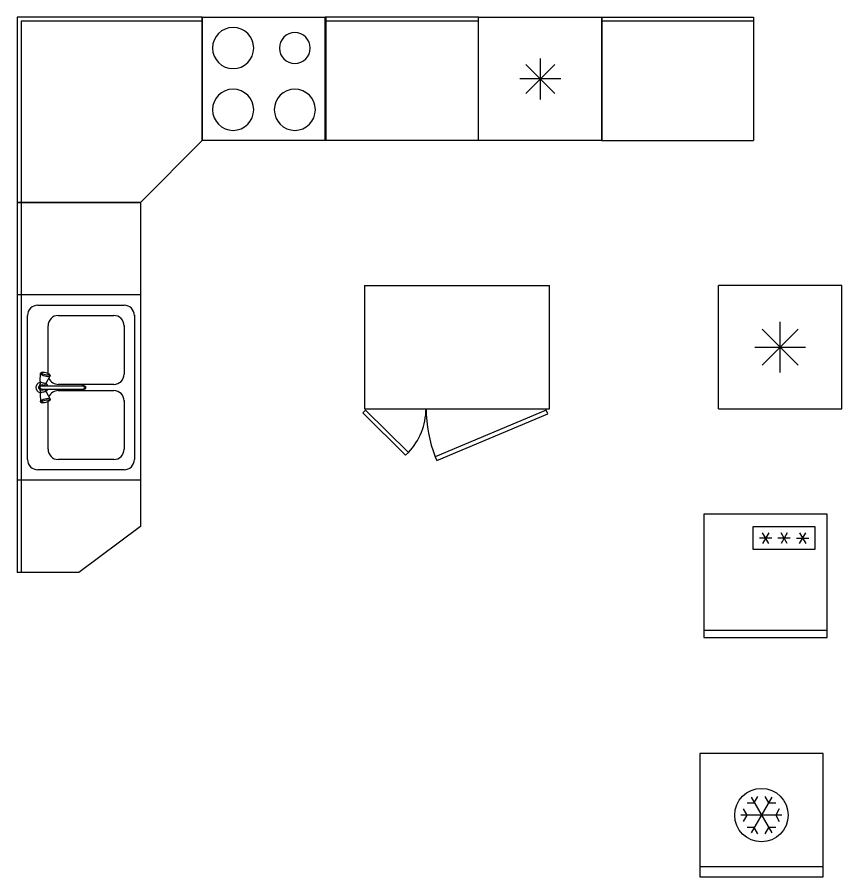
# Model space of a CAD drawing. Header units: millimetres. Extents: x -4036 to 14155, y 855 to 10011.
# Drawn here: x 10145 to 14155, y 5833 to 10011 of the extents above; entities that cross this region are included whole.
import ezdxf

# ---------------------------------------------------------------- set-up
doc = ezdxf.new("R2010")
doc.units = ezdxf.units.MM

# ---------------------------------------------------------------- blocks, each defined once
blk = doc.blocks.new('КУХ10 2700х3580')
for p, q in [((-3580, 600), (-3580, -300)), ((-2680, 600), (-3580, 600)), ((-2680, 0), (-2680, 600)), ((-2680, 600), (-2680, 0)), ((-2680, 600), (-2080, 600)), ((-2082.3, 0), (-2082.3, 600)), ((-1336.7, 600), (-2082.3, 600)), ((-2080, 600), (-2080, 0)), ((-1336.7, 0), (-1336.7, 600)), ((-1336.7, 0), (-1336.7, 600)), ((-1336.7, 600), (-736.7, 600)), ((-736.7, 0), (-736.7, 600)), ((-736.7, 600), (-736.7, 0)), ((-736.7, 600), (0, 600)), ((0, 600), (0, 0)), ((-3560, 580), (-3560, -300)), ((-2680, 580), (-3560, 580)), ((-1336.7, 580), (-2082.3, 580)), ((0, 580), (-736.7, 580)), ((-1036.7, 400), (-1036.7, 200)), ((-1107.4, 370.7), (-966, 229.3)), ((-966, 370.7), (-1107.4, 229.3)), ((-936.7, 300), (-1136.7, 300)), ((-2680, 0), (-2980, -300)), ((-2080, 0), (-2680, 0)), ((-1336.7, 0), (-2082.3, 0)), ((-736.7, 0), (-1336.7, 0)), ((-736.7, 0), (0, 0)), ((-3580, -300), (-3580, -750)), ((-3580, -300), (-2980, -300)), ((-2980, -300), (-3580, -300)), ((-3560, -300), (-3560, -750)), ((-2980, -300), (-2980, -750)), ((-3580, -750), (-3580, -1650)), ((-2980, -750), (-3580, -750)), ((-2980, -750), (-3580, -750)), ((-3560, -750), (-3560, -1650)), ((-2980, -750), (-2980, -1650)), ((-3480, -800), (-3060, -800)), ((-3530, -1550), (-3530, -850)), ((-3380, -850), (-3110, -850)), ((-3010, -850), (-3010, -1550)), ((-3430, -1130.9), (-3430, -900)), ((-3060, -900), (-3060, -1135)), ((-3465.6, -1129.1), (-3459.9, -1126.2)), ((-3461.3, -1127.8), (-3459.9, -1126.2)), ((-3460.9, -1129.9), (-3461.3, -1127.8)), ((-3459.9, -1126.2), (-3456.7, -1125.2)), ((-3456.7, -1125.2), (-3452.1, -1125.1)), ((-3452.1, -1125.1), (-3446.5, -1125.7)), ((-3446.5, -1125.7), (-3440.4, -1127)), ((-3440.4, -1127), (-3434.5, -1128.9)), ((-3467.6, -1170.4), (-3467.4, -1131.1)), ((-3467.4, -1131.1), (-3465.6, -1129.1)), ((-3466.8, -1133.7), (-3467.4, -1131.1)), ((-3464, -1136.7), (-3466.8, -1133.7)), ((-3459.1, -1139.8), (-3464, -1136.7)), ((-3458.6, -1132.3), (-3460.9, -1129.9)), ((-3452.6, -1142.6), (-3459.1, -1139.8)), ((-3454.7, -1134.7), (-3458.6, -1132.3)), ((-3449.5, -1137), (-3454.7, -1134.7)), ((-3445.2, -1145), (-3452.6, -1142.6)), ((-3443.6, -1138.9), (-3449.5, -1137)), ((-3437.7, -1146.6), (-3445.2, -1145)), ((-3437.6, -1140.2), (-3443.6, -1138.9)), ((-3438.6, -1178.2), (-3419.1, -1144)), ((-3430.7, -1147.4), (-3437.7, -1146.6)), ((-3432, -1140.8), (-3437.6, -1140.2)), ((-3434.5, -1128.9), (-3429.4, -1131.2)), ((-3427.3, -1140.6), (-3432, -1140.8)), ((-3424.9, -1147.2), (-3430.7, -1147.4)), ((-3429.4, -1131.2), (-3425.4, -1133.6)), ((-3424.1, -1139.7), (-3427.3, -1140.6)), ((-3425.4, -1133.6), (-3423.1, -1136)), ((-3420.9, -1146), (-3424.9, -1147.2)), ((-3422.7, -1138.1), (-3424.1, -1139.7)), ((-3419.7, -1141.4), (-3423.1, -1136)), ((-3423.1, -1136), (-3422.7, -1138.1)), ((-3419.1, -1144), (-3420.9, -1146)), ((-3419.7, -1141.4), (-3419.1, -1144)), ((-3488, -1200), (-3486.6, -1191.3)), ((-3486.6, -1208.7), (-3488, -1200)), ((-3486.6, -1191.3), (-3482.6, -1183.5)), ((-3482.6, -1216.5), (-3486.6, -1208.7)), ((-3482.6, -1183.5), (-3476.4, -1177.3)), ((-3476.4, -1177.3), (-3468.6, -1173.4)), ((-3474.2, -1195.4), (-3468.8, -1187.9)), ((-3474.2, -1204.6), (-3474.2, -1195.4)), ((-3468.8, -1212.1), (-3474.2, -1204.6)), ((-3469.4, -1188.6), (-3465.4, -1173.8)), ((-3469.4, -1211.4), (-3465.4, -1226.2)), ((-3468.8, -1187.9), (-3460, -1185)), ((-3468.6, -1173.4), (-3466.3, -1173)), ((-3468.1, -1197.4), (-3465, -1193.1)), ((-3468.1, -1202.6), (-3468.1, -1197.4)), ((-3465, -1206.9), (-3468.1, -1202.6)), ((-3467.2, -1172), (-3467.6, -1170.4)), ((-3465.5, -1173.8), (-3467.2, -1172)), ((-3462.6, -1175.6), (-3465.5, -1173.8)), ((-3465, -1193.1), (-3460, -1191.5)), ((-3460, -1208.5), (-3465, -1206.9)), ((-3458.7, -1177.3), (-3462.6, -1175.6)), ((-3460, -1185), (-3451.2, -1187.9)), ((-3460, -1191.5), (-3259.9, -1191.5)), ((-3460, -1208.5), (-3259.9, -1208.5)), ((-3454.3, -1178.8), (-3458.7, -1177.3)), ((-3449.8, -1179.7), (-3454.3, -1178.8)), ((-3451.2, -1187.9), (-3448.5, -1191.5)), ((-3448.5, -1208.5), (-3451.2, -1212.1)), ((-3445.5, -1180.2), (-3449.8, -1179.7)), ((-3442.1, -1180.1), (-3445.5, -1180.2)), ((-3445.3, -1191.5), (-3442.2, -1180.1)), ((-3445.3, -1208.5), (-3442.2, -1219.9)), ((-3439.7, -1179.4), (-3442.1, -1180.1)), ((-3441.1, -1179.8), (-3437.3, -1183.5)), ((-3438.6, -1178.2), (-3439.7, -1179.4)), ((-3437.3, -1183.5), (-3433.4, -1191.3)), ((-3433.4, -1208.7), (-3437.3, -1216.5)), ((-3433.4, -1191.3), (-3433.3, -1191.5)), ((-3433.3, -1208.5), (-3433.4, -1208.7)), ((-3110, -1185), (-3380, -1185)), ((-3259.9, -1189.5), (-3265.6, -1191.5)), ((-3265.6, -1208.5), (-3259.9, -1210.5)), ((-3254.2, -1191.5), (-3259.9, -1189.5)), ((-3255.3, -1193.1), (-3259.9, -1191.5)), ((-3259.9, -1208.5), (-3255.3, -1206.9)), ((-3259.9, -1210.5), (-3254.2, -1208.5)), ((-3252.4, -1197.4), (-3255.3, -1193.1)), ((-3255.3, -1206.9), (-3252.4, -1202.6)), ((-3254.2, -1191.5), (-3249.7, -1193.1)), ((-3250.6, -1196.8), (-3254.2, -1191.5)), ((-3254.2, -1208.5), (-3250.6, -1203.2)), ((-3254.2, -1208.5), (-3249.7, -1206.9)), ((-3252.4, -1202.6), (-3252.4, -1197.4)), ((-3250.6, -1203.2), (-3250.6, -1196.8)), ((-3246.9, -1197.4), (-3249.7, -1193.1)), ((-3249.7, -1206.9), (-3246.9, -1202.6)), ((-3246.9, -1202.6), (-3246.9, -1197.4)), ((-3476.4, -1222.7), (-3482.6, -1216.5)), ((-3468.6, -1226.6), (-3476.4, -1222.7)), ((-3460, -1215), (-3468.8, -1212.1)), ((-3466.3, -1227), (-3468.6, -1226.6)), ((-3467.6, -1229.6), (-3467.2, -1228)), ((-3467.6, -1229.6), (-3467.4, -1268.9)), ((-3467.2, -1228), (-3465.5, -1226.2)), ((-3465.5, -1226.2), (-3462.6, -1224.4)), ((-3462.6, -1224.4), (-3458.7, -1222.7)), ((-3451.2, -1212.1), (-3460, -1215)), ((-3458.7, -1222.7), (-3454.3, -1221.2)), ((-3454.3, -1221.2), (-3449.8, -1220.3)), ((-3449.8, -1220.3), (-3445.5, -1219.8)), ((-3445.5, -1219.8), (-3442.1, -1219.9)), ((-3445.2, -1255), (-3437.7, -1253.4)), ((-3442.1, -1219.9), (-3439.7, -1220.6)), ((-3437.3, -1216.5), (-3441.1, -1220.2)), ((-3439.7, -1220.6), (-3438.6, -1221.8)), ((-3438.6, -1221.8), (-3419.1, -1256)), ((-3437.7, -1253.4), (-3430.7, -1252.6)), ((-3430.7, -1252.6), (-3424.9, -1252.8)), ((-3424.9, -1252.8), (-3420.9, -1254)), ((-3380, -1215), (-3110, -1215)), ((-3467.4, -1268.9), (-3466.8, -1266.3)), ((-3465.6, -1270.9), (-3467.4, -1268.9)), ((-3466.8, -1266.3), (-3464, -1263.3)), ((-3465.6, -1270.9), (-3459.9, -1273.8)), ((-3464, -1263.3), (-3459.1, -1260.2)), ((-3461.3, -1272.2), (-3460.9, -1270.1)), ((-3459.9, -1273.8), (-3461.3, -1272.2)), ((-3460.9, -1270.1), (-3458.6, -1267.7)), ((-3456.7, -1274.8), (-3459.9, -1273.8)), ((-3459.1, -1260.2), (-3452.6, -1257.4)), ((-3458.6, -1267.7), (-3454.7, -1265.3)), ((-3452.1, -1274.9), (-3456.7, -1274.8)), ((-3454.7, -1265.3), (-3449.5, -1263)), ((-3452.6, -1257.4), (-3445.2, -1255)), ((-3446.5, -1274.3), (-3452.1, -1274.9)), ((-3449.5, -1263), (-3443.6, -1261.1)), ((-3440.4, -1273), (-3446.5, -1274.3)), ((-3443.6, -1261.1), (-3437.6, -1259.8)), ((-3434.5, -1271.1), (-3440.4, -1273)), ((-3437.6, -1259.8), (-3432, -1259.2)), ((-3429.4, -1268.8), (-3434.5, -1271.1)), ((-3432, -1259.2), (-3427.3, -1259.4)), ((-3430, -1500), (-3430, -1269.1)), ((-3425.4, -1266.4), (-3429.4, -1268.8)), ((-3427.3, -1259.4), (-3424.1, -1260.3)), ((-3423.1, -1264), (-3425.4, -1266.4)), ((-3424.1, -1260.3), (-3422.7, -1261.9)), ((-3419.7, -1258.6), (-3423.1, -1264)), ((-3422.7, -1261.9), (-3423.1, -1264)), ((-3420.9, -1254), (-3419.1, -1256)), ((-3419.1, -1256), (-3419.7, -1258.6)), ((-3060, -1265), (-3060, -1500)), ((-3110, -1550), (-3380, -1550)), ((-3060, -1600), (-3480, -1600)), ((-3580, -1650), (-3580, -2100)), ((-2980, -1650), (-3580, -1650)), ((-2980, -1650), (-3580, -1650)), ((-3560, -1650), (-3560, -2100)), ((-2980, -1650), (-2980, -1875)), ((-2980, -1875), (-3280, -2100)), ((-3280, -2100), (-3580, -2100))]:
    blk.add_line(p, q)
for centre, radius, start, end in [((-2530, 450), 100, 0, 180), ((-2230, 450), 75, 0, 180), ((-2530, 450), 100, 180, 0), ((-2230, 450), 75, 180, 0), ((-2530, 150), 100, 0, 180), ((-2230, 150), 100, 0, 180), ((-2530, 150), 100, 180, 0), ((-2230, 150), 100, 180, 0), ((-3480, -850), 50, 90, 180), ((-3060, -850), 50, 0, 90), ((-3380, -900), 50, 90, 180), ((-3110, -900), 50, 0, 90), ((-3380, -1135), 50, 204.1126, 270), ((-3110, -1135), 50, 270, 0), ((-3380, -1265), 50, 90, 155.8874), ((-3110, -1265), 50, 0, 90), ((-3380, -1500), 50, 180, 270), ((-3110, -1500), 50, 270, 0), ((-3480, -1550), 50, 180, 270), ((-3060, -1550), 50, 270, 0)]:
    blk.add_arc(centre, radius, start, end)
for p in [(-3010, -850), (-3060, -900), (-3060, -1265)]:
    blk.add_point(p)
blk = doc.blocks.new('Х03 600х900')
for p, q in [((-900, 0), (0, 0)), ((-900, 0), (-900, -600)), ((0, -600), (0, 0)), ((-907.8, -620), (-893.7, -605.8)), ((-699.6, -826), (-907.8, -620)), ((-900, -600), (0, -600)), ((-893.7, -605.8), (-685.5, -811.8)), ((-16, -606.1), (-556, -833.1)), ((-548.2, -851.5), (-8.3, -624.5)), ((-8.3, -624.5), (-16, -606.1)), ((-685.5, -811.8), (-699.6, -826)), ((-556, -833.1), (-548.2, -851.5))]:
    blk.add_line(p, q)
for centre, radius, start, end in [((-913, -596.8), 313, 316.6144, 359.406), ((98.1, -588.8), 698.2, 180.9221, 200.4811)]:
    blk.add_arc(centre, radius, start, end)
blk = doc.blocks.new('Х06 600х600')
for p, q in [((-600, 0), (-600, 600)), ((0, 600), (-600, 600)), ((0, 0), (0, 600)), ((-300, 176.6), (-300, 423.4)), ((-212.8, 212.8), (-387.2, 387.2)), ((-212.8, 387.2), (-387.2, 212.8)), ((-423.4, 300), (-176.6, 300)), ((-600, 0), (0, 0))]:
    blk.add_line(p, q)
blk = doc.blocks.new('Х09 600х600')
for p, q in [((-285, 510), (-315, 458)), ((-285, 458), (-315, 510)), ((-195, 458), (-225, 510)), ((-195, 510), (-225, 458)), ((-135, 458), (-105, 510)), ((-135, 510), (-105, 458)), ((-270, 484), (-330, 484)), ((-180, 484), (-240, 484)), ((-150, 484), (-90, 484)), ((0, 35), (-600, 35))]:
    blk.add_line(p, q)
for points in [[(0, 600), (-600, 600), (-600, 0), (0, 0)], [(-360, 540), (-60, 540), (-60, 428), (-360, 428)]]:
    blk.add_lwpolyline(points, close=True)
blk = doc.blocks.new('Х12_600х600')
for p, q in [((300, 550), (-300, 550)), ((-300, 550), (-300, -50)), ((300, -50), (300, 550)), ((50, 336.6), (-50, 163.4)), ((-50, 336.6), (50, 163.4)), ((-34.6, 310), (-17, 340.6)), ((17, 340.6), (34.6, 310)), ((-70, 310), (-34.6, 310)), ((34.6, 310), (70, 310)), ((-69.3, 250), (-87, 280.6)), ((87, 280.6), (69.3, 250)), ((100, 250), (-100, 250)), ((-87, 219.4), (-69.3, 250)), ((69.3, 250), (87, 219.4)), ((-34.6, 190), (-70, 190)), ((-17, 159.4), (-34.6, 190)), ((34.6, 190), (17, 159.4)), ((70, 190), (34.6, 190)), ((-300, 0), (300, 0)), ((-300, -50), (300, -50))]:
    blk.add_line(p, q)
blk.add_circle((0, 250), 130)

msp = doc.modelspace()

# ---------------------------------------------------------------- block references
at = {"color": 0}
for name, p in [('КУХ10 2700х3580', (13725.1, 9411.3)), ('Х03 600х900', (12733.2, 8707.6)), ('Х06 600х600', (14154.8, 8107.6)), ('Х09 600х600', (14084.3, 6995.6)), ('Х12_600х600', (13763.9, 5882.8))]:
    msp.add_blockref(name, p, dxfattribs=at)

doc.saveas('drawing.dxf')
